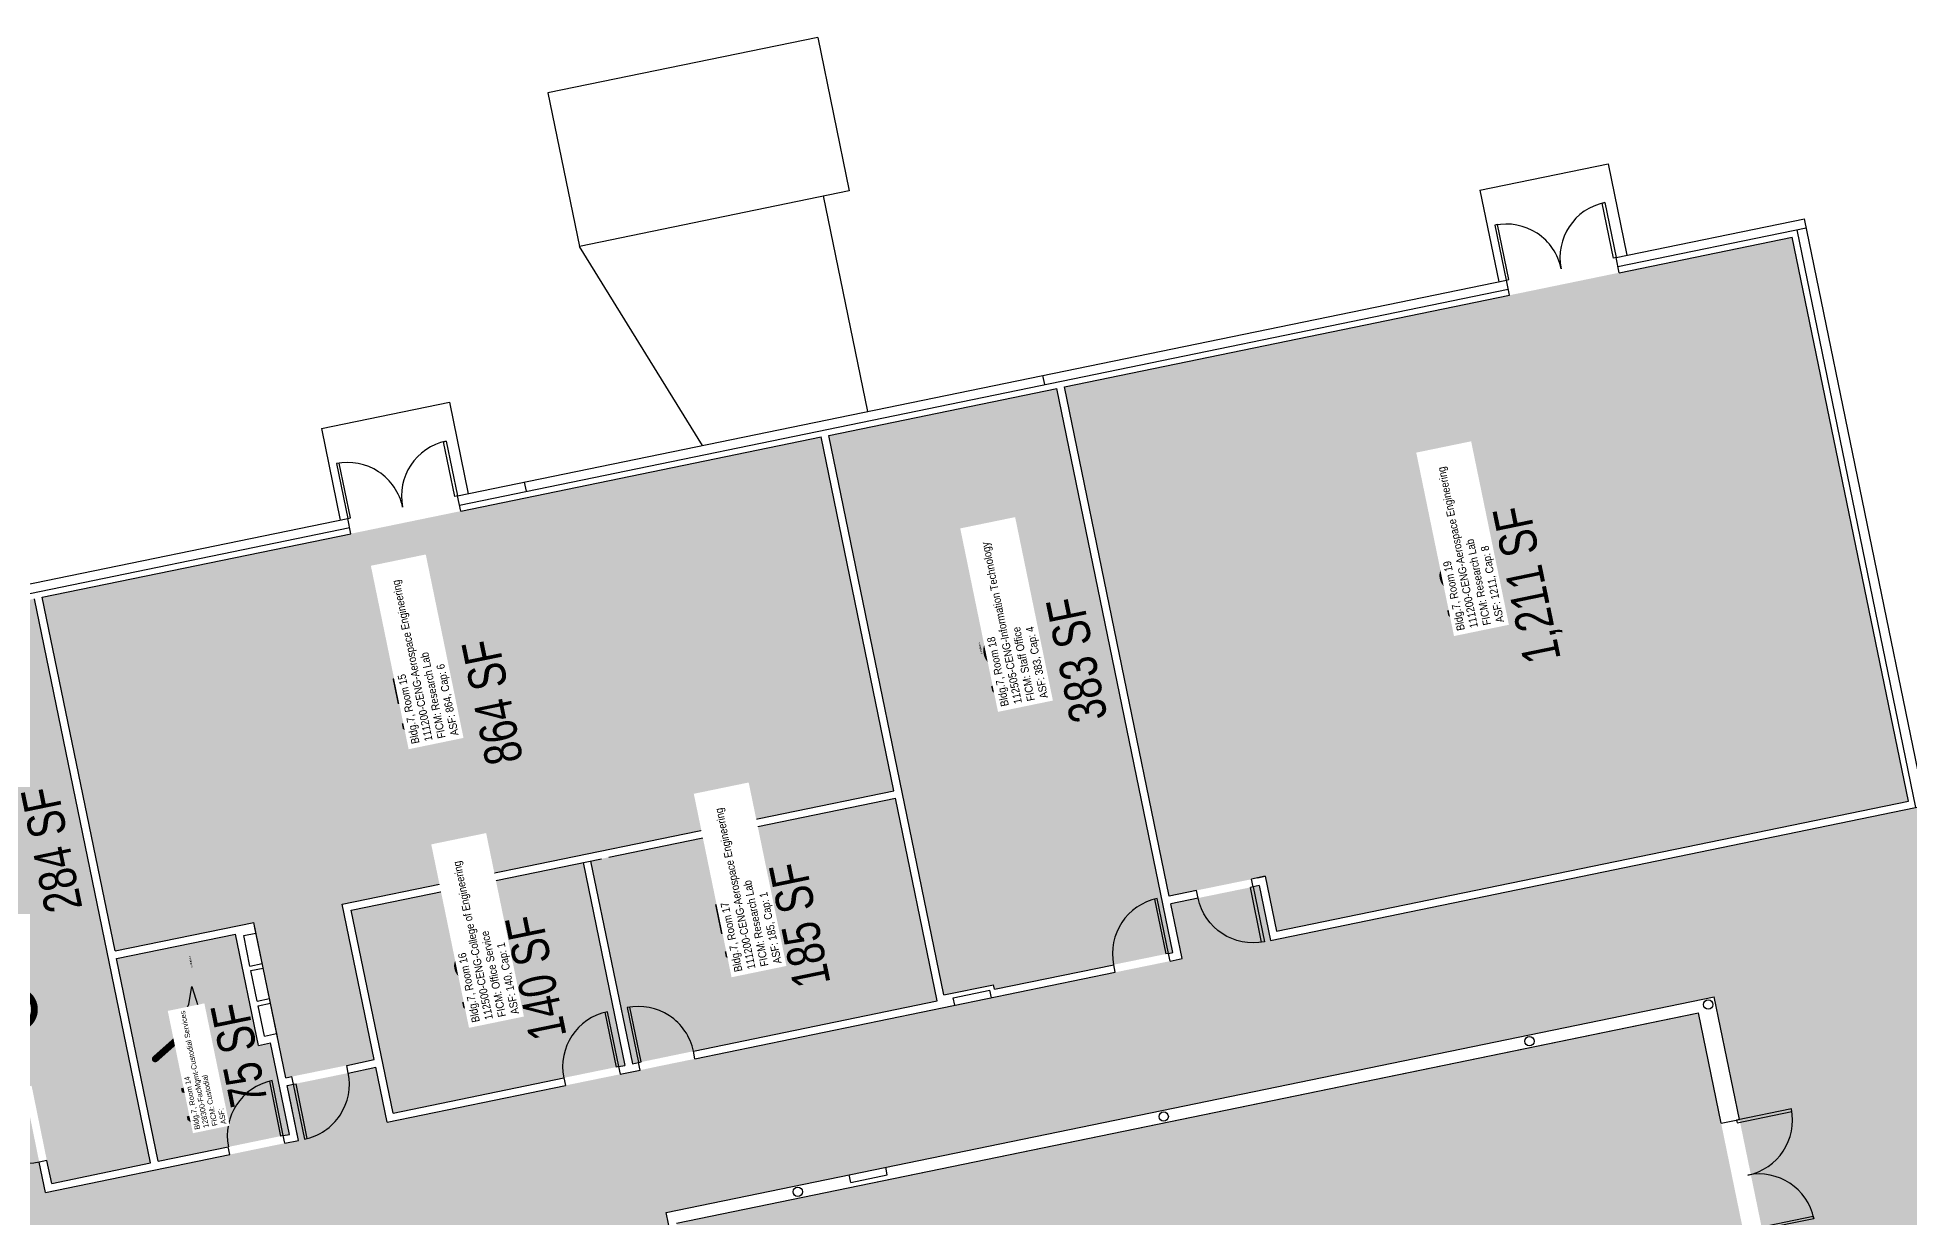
# Model space of a CAD drawing. Header units: inches. Extents: x 69196038 to 69200311, y 27680659 to 27683380.
# Drawn here: x 69198263 to 69199466, y 27682141 to 27682899 of the extents above; entities that cross this region are included whole.
import ezdxf
from ezdxf.enums import TextEntityAlignment as Align

# ---------------------------------------------------------------- set-up
doc = ezdxf.new("R2010")
doc.units = ezdxf.units.IN
doc.header["$MEASUREMENT"] = 0
doc.layers.get('0').update_dxf_attribs({"linetype": 'CONTINUOUS'})
for name, color, linetype in [('A-COLS', 5, 'CONTINUOUS'), ('A-DOOR', 2, 'CONTINUOUS'), ('A-FLOR', 3, 'CONTINUOUS'), ('A-IDEN-ICON', 4, 'CONTINUOUS'), ('A-IDEN-RNUM', 7, 'CONTINUOUS'), ('A-IDEN-SNUM', 4, 'CONTINUOUS'), ('A-IDEN-VNUM', 4, 'CONTINUOUS'), ('A-SITE', 3, 'CONTINUOUS'), ('A-WALL', 5, 'CONTINUOUS'), ('AREA-TEXT', 3, 'CONTINUOUS'), ('Rooms-Category-Color', 7, 'CONTINUOUS'), ('Rooms-College-Color', 7, 'CONTINUOUS'), ('Rooms-Department-Color', 7, 'CONTINUOUS'), ('Rooms-Division-Color', 7, 'CONTINUOUS'), ('Rooms-Information', 7, 'CONTINUOUS')]:
    doc.layers.add(name, color=color, linetype=linetype)
doc.styles.add('Annotative', font='arial.ttf')
doc.styles.add('CP_AREA', font='arial.ttf', dxfattribs={"height": 15})
doc.styles.add('CP_ROOMSNUMBER', font='arial.ttf', dxfattribs={"height": 1})
doc.styles.add('CP_ROOMVNUMBER', font='arial.ttf', dxfattribs={"width": 0.85, "height": 0.075})

# ---------------------------------------------------------------- blocks, each defined once
blk = doc.blocks.new('ADO002')
for p, q in [((-0.5, 1), (-0.5, 0)), ((-0.451, 1), (-0.5, 1)), ((-0.451, 0), (-0.451, 1)), ((-0.5, 0), (-0.451, 0))]:
    blk.add_line(p, q)
blk.add_arc((-0.5, 0), 1, 0, 90)
at = {"style": 'Annotative', "flags": 1}
blk.add_attdef('SILLHT', text='', height=0.1, dxfattribs=at).set_placement((0, 0), align=Align.MIDDLE)
blk = doc.blocks.new('ADO102')
for p, q in [((0.451, 0.999), (0.451, 0)), ((0.5, 0), (0.5, 1)), ((0.5, 0), (0.451, 0))]:
    blk.add_line(p, q)
blk.add_arc((0.5, 0), 1, 90, 180)
at = {"style": 'Annotative', "flags": 1}
blk.add_attdef('SILLHT', text='', height=0.1, dxfattribs=at).set_placement((0, 0), align=Align.MIDDLE)
blk = doc.blocks.new('ADO402')
for p, q in [((-0.476, 0.5), (-0.5, 0.5)), ((-0.5, 0.5), (-0.5, 0)), ((-0.476, 0), (-0.476, 0.5)), ((0.476, 0.499), (0.5, 0.5)), ((0.476, 0), (0.476, 0.499)), ((0.5, 0.5), (0.5, 0)), ((-0.5, 0), (-0.476, 0)), ((0.5, 0), (0.476, 0))]:
    blk.add_line(p, q)
for centre, start, end in [((-0.5, 0), 0, 90), ((0.5, 0), 90, 180)]:
    blk.add_arc(centre, 0.5, start, end)
at = {"style": 'Annotative', "flags": 1}
blk.add_attdef('SILLHT', text='', height=0.1, dxfattribs=at).set_placement((0, 0), align=Align.MIDDLE)
blk = doc.blocks.new('Cpmen')
at = {"color": 0, "linetype": 'ByBlock', "const_width": 0.015}
for points in [[(0.055, 0.01), (0.055, 0.05), (0.015, 0.05)], [(0.0151, 0.0101), (0.055, 0.05)]]:
    blk.add_lwpolyline(points, dxfattribs=at)
blk.add_lwpolyline([(-0.0575, -0.02, 1), (0.0275, -0.02, 1)], format="xyb", close=True, dxfattribs=at)
blk = doc.blocks.new('Cpcust')
at = {"color": 0, "linetype": 'ByBlock'}
for p, q in [((0.0262, -0.0408), (0.0446, -0.0406)), ((0.0297, -0.0341), (0.0376, -0.0302)), ((0.0376, -0.0302), (0.0533, -0.0324)), ((0.0446, -0.0406), (0.0543, -0.0505)), ((0.0533, -0.0324), (0.0745, -0.0479)), ((0.0171, -0.0639), (0.02, -0.0466)), ((0.0358, -0.0705), (0.0171, -0.0639)), ((0.1117, -0.0625), (0.0358, -0.0705)), ((0.0745, -0.0479), (0.1117, -0.0625))]:
    blk.add_line(p, q, dxfattribs=at)
at = {"color": 0, "linetype": 'ByBlock', "const_width": 0.0075}
blk.add_lwpolyline([(-0.0332, 0.0481, 1), (-0.0268, 0.0519, 1)], format="xyb", close=True, dxfattribs=at)
at = {"color": 0, "linetype": 'ByBlock', "const_width": 0.015}
blk.add_lwpolyline([(-0.03, 0.05), (0.01, -0.0193)], dxfattribs=at)
at = {"color": 0, "linetype": 'ByBlock'}
blk.add_circle((0.0158, -0.0313), 0.0141, dxfattribs=at)

msp = doc.modelspace()

# ---------------------------------------------------------------- hatches: boundary and pattern name
at = {"layer": 'Rooms-Category-Color', "linetype": 'Continuous', "true_color": 0xe3f498}
for points in [[(69199390.4, 27682770.5), (69199279.2, 27682747.7), (69199208.7, 27682733.2), (69198922.7, 27682674.3), (69198990, 27682347.2), (69199007.6, 27682350.8), (69199042.9, 27682358), (69199051.7, 27682359.9), (69199059, 27682324.6), (69199465, 27682408.1)], [(69198766.5, 27682642.2), (69198534.8, 27682594.5), (69198464.3, 27682580), (69198265.9, 27682539.2), (69198312.7, 27682311.9), (69198401.8, 27682330.3), (69198422.4, 27682230.4), (69198426.3, 27682231.2), (69198461.6, 27682238.4), (69198479.2, 27682242.1), (69198458.6, 27682342), (69198813.2, 27682414.9)], [(69198814.2, 27682410), (69198618.3, 27682369.7), (69198645.1, 27682239.4), (69198649.1, 27682240.2), (69198684.3, 27682247.5), (69198841, 27682279.8)], [(69199359.2, 27682130.6), (69199344.7, 27682201.2), (69199330.1, 27682272.2), (69198673.4, 27682137), (69198680.6, 27682101.8), (69198671.8, 27682100), (69198601.3, 27682085.4), (69198597.4, 27682084.6), (69198670.2, 27681730.6), (69198677.5, 27681695.4), (69198688.5, 27681641.9), (69199428.5, 27681794.2)]]:
    msp.add_hatch(color=61, dxfattribs=at).paths.add_polyline_path(points)
at = {"layer": 'Rooms-Category-Color', "linetype": 'Continuous', "true_color": 0xfa9ba3}
for points in [[(69198917.8, 27682673.3), (69198771.4, 27682643.2), (69198845.3, 27682283.7), (69198877.2, 27682290.2), (69198877.8, 27682287.3), (69198954.4, 27682303.1), (69198989.7, 27682310.3), (69198992.4, 27682310.9)], [(69198613.4, 27682368.7), (69198464.5, 27682338.1), (69198491.4, 27682207.8), (69198601.1, 27682230.4), (69198636.3, 27682237.6), (69198640.2, 27682238.4)]]:
    msp.add_hatch(color=241, dxfattribs=at).paths.add_polyline_path(points)
at = {"layer": 'Rooms-Category-Color', "linetype": 'Continuous', "true_color": 0xadadad}
for points in [[(69198261, 27682538.2), (69198143.5, 27682514), (69198205.2, 27682214.3), (69198259.1, 27682225.3), (69198261.7, 27682212.6), (69198268.9, 27682177.3), (69198272, 27682162.6), (69198335.6, 27682175.8)], [(69199614, 27682423), (69199613.6, 27682425.2), (69199612.2, 27682431.7), (69199610.3, 27682433), (69199478.5, 27682405.8), (69199476.2, 27682405.4), (69199055.1, 27682318.7), (69199047.8, 27682354), (69199043.9, 27682353.1), (69199008.6, 27682345.9), (69198991, 27682342.3), (69198998.3, 27682307), (69198990.7, 27682305.4), (69198955.4, 27682298.2), (69198693.6, 27682244.3), (69198661.8, 27682237.8), (69198649.1, 27682235.1), (69198613.8, 27682227.9), (69198487.5, 27682201.9), (69198480.2, 27682237.2), (69198462.6, 27682233.5), (69198427.3, 27682226.3), (69198423.4, 27682225.5), (69198430.7, 27682190.2), (69198421.8, 27682188.4), (69198386.5, 27682181.1), (69198268.1, 27682156.7), (69198264, 27682176.3), (69198256.8, 27682211.6), (69198256, 27682215.5), (69198138.4, 27682191.3), (69198139.2, 27682187.4), (69198146.5, 27682152.1), (69198150.5, 27682132.6), (69197950.8, 27682091.5), (69197915.5, 27682084.2), (69197623.8, 27682024.2), (69197588.5, 27682016.9), (69197364.5, 27681970.8), (69197365.4, 27681966.4), (69197382.3, 27681884.1), (69197383.2, 27681879.7), (69197579.1, 27681920), (69197586.4, 27681884.8), (69197590.3, 27681885.6), (69197591.3, 27681880.7), (69197626.6, 27681887.9), (69197625.6, 27681892.8), (69197643.2, 27681896.5), (69197635.9, 27681931.7), (69197815.2, 27681968.6), (69197822.4, 27681933.3), (69197826.4, 27681934.1), (69197861.6, 27681941.4), (69197906.2, 27681950.6), (69197941.5, 27681957.8), (69197959.1, 27681961.5), (69197951.8, 27681996.7), (69198209.9, 27682049.8), (69198217.2, 27682014.6), (69198221.1, 27682015.4), (69198279.9, 27682027.5), (69198283.8, 27682028.3), (69198276.5, 27682063.5), (69198328.9, 27682074.3), (69198336.2, 27682039.1), (69198340.1, 27682039.9), (69198375.3, 27682047.1), (69198393, 27682050.7), (69198385.7, 27682086), (69198390.6, 27682087), (69198395.4, 27682063.5), (69198515.7, 27682088.3), (69198510.9, 27682111.8), (69198520.2, 27682113.7), (69198525, 27682090.2), (69198572, 27682099.8), (69198567.2, 27682123.3), (69198588.5, 27682127.7), (69198596.3, 27682089.5), (69198600.3, 27682090.3), (69198670.8, 27682104.8), (69198674.7, 27682105.7), (69198666.8, 27682143.9), (69199340.2, 27682282.4), (69199356.5, 27682203.6), (69199371, 27682133.1), (69199414.4, 27681922), (69199522.9, 27681944.3), (69199525.1, 27681944.8), (69199595.6, 27681959.3), (69199597.8, 27681959.7), (69199703.3, 27681981.4), (69199704.5, 27681983.3), (69199694.3, 27682032.9), (69199693.8, 27682035.1), (69199672.5, 27682138.7), (69199672.1, 27682140.9), (69199650.8, 27682244.5), (69199650.3, 27682246.7), (69199629, 27682350.3), (69199628.5, 27682352.5)], [(69198412.7, 27682252.9), (69198404.8, 27682251.2), (69198390.1, 27682322.7), (69198313.7, 27682307), (69198340.5, 27682176.8), (69198385.5, 27682186), (69198420.8, 27682193.3), (69198424.8, 27682194.1)]]:
    msp.add_hatch(color=253, dxfattribs=at).paths.add_polyline_path(points)
at = {"layer": 'Rooms-College-Color', "linetype": 'Continuous', "true_color": 0x99d7b2}
for points in [[(69199390.4, 27682770.5), (69199279.2, 27682747.7), (69199208.7, 27682733.2), (69198922.7, 27682674.3), (69198990, 27682347.2), (69199007.6, 27682350.8), (69199042.9, 27682358), (69199051.7, 27682359.9), (69199059, 27682324.6), (69199465, 27682408.1)], [(69198917.8, 27682673.3), (69198771.4, 27682643.2), (69198845.3, 27682283.7), (69198877.2, 27682290.2), (69198877.8, 27682287.3), (69198954.4, 27682303.1), (69198989.7, 27682310.3), (69198992.4, 27682310.9)], [(69198766.5, 27682642.2), (69198534.8, 27682594.5), (69198464.3, 27682580), (69198265.9, 27682539.2), (69198312.7, 27682311.9), (69198401.8, 27682330.3), (69198422.4, 27682230.4), (69198426.3, 27682231.2), (69198461.6, 27682238.4), (69198479.2, 27682242.1), (69198458.6, 27682342), (69198813.2, 27682414.9)], [(69198814.2, 27682410), (69198618.3, 27682369.7), (69198645.1, 27682239.4), (69198649.1, 27682240.2), (69198684.3, 27682247.5), (69198841, 27682279.8)], [(69198613.4, 27682368.7), (69198464.5, 27682338.1), (69198491.4, 27682207.8), (69198601.1, 27682230.4), (69198636.3, 27682237.6), (69198640.2, 27682238.4)], [(69199359.2, 27682130.6), (69199344.7, 27682201.2), (69199330.1, 27682272.2), (69198673.4, 27682137), (69198680.6, 27682101.8), (69198671.8, 27682100), (69198601.3, 27682085.4), (69198597.4, 27682084.6), (69198670.2, 27681730.6), (69198677.5, 27681695.4), (69198688.5, 27681641.9), (69199428.5, 27681794.2)]]:
    msp.add_hatch(color=253, dxfattribs=at).paths.add_polyline_path(points)
at = {"layer": 'Rooms-College-Color', "linetype": 'Continuous', "true_color": 0xadadad}
for points in [[(69198261, 27682538.2), (69198143.5, 27682514), (69198205.2, 27682214.3), (69198259.1, 27682225.3), (69198261.7, 27682212.6), (69198268.9, 27682177.3), (69198272, 27682162.6), (69198335.6, 27682175.8)], [(69199614, 27682423), (69199613.6, 27682425.2), (69199612.2, 27682431.7), (69199610.3, 27682433), (69199478.5, 27682405.8), (69199476.2, 27682405.4), (69199055.1, 27682318.7), (69199047.8, 27682354), (69199043.9, 27682353.1), (69199008.6, 27682345.9), (69198991, 27682342.3), (69198998.3, 27682307), (69198990.7, 27682305.4), (69198955.4, 27682298.2), (69198693.6, 27682244.3), (69198661.8, 27682237.8), (69198649.1, 27682235.1), (69198613.8, 27682227.9), (69198487.5, 27682201.9), (69198480.2, 27682237.2), (69198462.6, 27682233.5), (69198427.3, 27682226.3), (69198423.4, 27682225.5), (69198430.7, 27682190.2), (69198421.8, 27682188.4), (69198386.5, 27682181.1), (69198268.1, 27682156.7), (69198264, 27682176.3), (69198256.8, 27682211.6), (69198256, 27682215.5), (69198138.4, 27682191.3), (69198139.2, 27682187.4), (69198146.5, 27682152.1), (69198150.5, 27682132.6), (69197950.8, 27682091.5), (69197915.5, 27682084.2), (69197623.8, 27682024.2), (69197588.5, 27682016.9), (69197364.5, 27681970.8), (69197365.4, 27681966.4), (69197382.3, 27681884.1), (69197383.2, 27681879.7), (69197579.1, 27681920), (69197586.4, 27681884.8), (69197590.3, 27681885.6), (69197591.3, 27681880.7), (69197626.6, 27681887.9), (69197625.6, 27681892.8), (69197643.2, 27681896.5), (69197635.9, 27681931.7), (69197815.2, 27681968.6), (69197822.4, 27681933.3), (69197826.4, 27681934.1), (69197861.6, 27681941.4), (69197906.2, 27681950.6), (69197941.5, 27681957.8), (69197959.1, 27681961.5), (69197951.8, 27681996.7), (69198209.9, 27682049.8), (69198217.2, 27682014.6), (69198221.1, 27682015.4), (69198279.9, 27682027.5), (69198283.8, 27682028.3), (69198276.5, 27682063.5), (69198328.9, 27682074.3), (69198336.2, 27682039.1), (69198340.1, 27682039.9), (69198375.3, 27682047.1), (69198393, 27682050.7), (69198385.7, 27682086), (69198390.6, 27682087), (69198395.4, 27682063.5), (69198515.7, 27682088.3), (69198510.9, 27682111.8), (69198520.2, 27682113.7), (69198525, 27682090.2), (69198572, 27682099.8), (69198567.2, 27682123.3), (69198588.5, 27682127.7), (69198596.3, 27682089.5), (69198600.3, 27682090.3), (69198670.8, 27682104.8), (69198674.7, 27682105.7), (69198666.8, 27682143.9), (69199340.2, 27682282.4), (69199356.5, 27682203.6), (69199371, 27682133.1), (69199414.4, 27681922), (69199522.9, 27681944.3), (69199525.1, 27681944.8), (69199595.6, 27681959.3), (69199597.8, 27681959.7), (69199703.3, 27681981.4), (69199704.5, 27681983.3), (69199694.3, 27682032.9), (69199693.8, 27682035.1), (69199672.5, 27682138.7), (69199672.1, 27682140.9), (69199650.8, 27682244.5), (69199650.3, 27682246.7), (69199629, 27682350.3), (69199628.5, 27682352.5)], [(69198412.7, 27682252.9), (69198404.8, 27682251.2), (69198390.1, 27682322.7), (69198313.7, 27682307), (69198340.5, 27682176.8), (69198385.5, 27682186), (69198420.8, 27682193.3), (69198424.8, 27682194.1)]]:
    msp.add_hatch(color=253, dxfattribs=at).paths.add_polyline_path(points)
at = {"layer": 'Rooms-Department-Color', "linetype": 'Continuous', "true_color": 0x99d7b2}
for points in [[(69199390.4, 27682770.5), (69199279.2, 27682747.7), (69199208.7, 27682733.2), (69198922.7, 27682674.3), (69198990, 27682347.2), (69199007.6, 27682350.8), (69199042.9, 27682358), (69199051.7, 27682359.9), (69199059, 27682324.6), (69199465, 27682408.1)], [(69198917.8, 27682673.3), (69198771.4, 27682643.2), (69198845.3, 27682283.7), (69198877.2, 27682290.2), (69198877.8, 27682287.3), (69198954.4, 27682303.1), (69198989.7, 27682310.3), (69198992.4, 27682310.9)], [(69198766.5, 27682642.2), (69198534.8, 27682594.5), (69198464.3, 27682580), (69198265.9, 27682539.2), (69198312.7, 27682311.9), (69198401.8, 27682330.3), (69198422.4, 27682230.4), (69198426.3, 27682231.2), (69198461.6, 27682238.4), (69198479.2, 27682242.1), (69198458.6, 27682342), (69198813.2, 27682414.9)], [(69198814.2, 27682410), (69198618.3, 27682369.7), (69198645.1, 27682239.4), (69198649.1, 27682240.2), (69198684.3, 27682247.5), (69198841, 27682279.8)], [(69198613.4, 27682368.7), (69198464.5, 27682338.1), (69198491.4, 27682207.8), (69198601.1, 27682230.4), (69198636.3, 27682237.6), (69198640.2, 27682238.4)], [(69199359.2, 27682130.6), (69199344.7, 27682201.2), (69199330.1, 27682272.2), (69198673.4, 27682137), (69198680.6, 27682101.8), (69198671.8, 27682100), (69198601.3, 27682085.4), (69198597.4, 27682084.6), (69198670.2, 27681730.6), (69198677.5, 27681695.4), (69198688.5, 27681641.9), (69199428.5, 27681794.2)]]:
    msp.add_hatch(color=253, dxfattribs=at).paths.add_polyline_path(points)
at = {"layer": 'Rooms-Department-Color', "linetype": 'Continuous', "true_color": 0xacacac}
for points in [[(69198261, 27682538.2), (69198143.5, 27682514), (69198205.2, 27682214.3), (69198259.1, 27682225.3), (69198261.7, 27682212.6), (69198268.9, 27682177.3), (69198272, 27682162.6), (69198335.6, 27682175.8)], [(69199614, 27682423), (69199613.6, 27682425.2), (69199612.2, 27682431.7), (69199610.3, 27682433), (69199478.5, 27682405.8), (69199476.2, 27682405.4), (69199055.1, 27682318.7), (69199047.8, 27682354), (69199043.9, 27682353.1), (69199008.6, 27682345.9), (69198991, 27682342.3), (69198998.3, 27682307), (69198990.7, 27682305.4), (69198955.4, 27682298.2), (69198693.6, 27682244.3), (69198661.8, 27682237.8), (69198649.1, 27682235.1), (69198613.8, 27682227.9), (69198487.5, 27682201.9), (69198480.2, 27682237.2), (69198462.6, 27682233.5), (69198427.3, 27682226.3), (69198423.4, 27682225.5), (69198430.7, 27682190.2), (69198421.8, 27682188.4), (69198386.5, 27682181.1), (69198268.1, 27682156.7), (69198264, 27682176.3), (69198256.8, 27682211.6), (69198256, 27682215.5), (69198138.4, 27682191.3), (69198139.2, 27682187.4), (69198146.5, 27682152.1), (69198150.5, 27682132.6), (69197950.8, 27682091.5), (69197915.5, 27682084.2), (69197623.8, 27682024.2), (69197588.5, 27682016.9), (69197364.5, 27681970.8), (69197365.4, 27681966.4), (69197382.3, 27681884.1), (69197383.2, 27681879.7), (69197579.1, 27681920), (69197586.4, 27681884.8), (69197590.3, 27681885.6), (69197591.3, 27681880.7), (69197626.6, 27681887.9), (69197625.6, 27681892.8), (69197643.2, 27681896.5), (69197635.9, 27681931.7), (69197815.2, 27681968.6), (69197822.4, 27681933.3), (69197826.4, 27681934.1), (69197861.6, 27681941.4), (69197906.2, 27681950.6), (69197941.5, 27681957.8), (69197959.1, 27681961.5), (69197951.8, 27681996.7), (69198209.9, 27682049.8), (69198217.2, 27682014.6), (69198221.1, 27682015.4), (69198279.9, 27682027.5), (69198283.8, 27682028.3), (69198276.5, 27682063.5), (69198328.9, 27682074.3), (69198336.2, 27682039.1), (69198340.1, 27682039.9), (69198375.3, 27682047.1), (69198393, 27682050.7), (69198385.7, 27682086), (69198390.6, 27682087), (69198395.4, 27682063.5), (69198515.7, 27682088.3), (69198510.9, 27682111.8), (69198520.2, 27682113.7), (69198525, 27682090.2), (69198572, 27682099.8), (69198567.2, 27682123.3), (69198588.5, 27682127.7), (69198596.3, 27682089.5), (69198600.3, 27682090.3), (69198670.8, 27682104.8), (69198674.7, 27682105.7), (69198666.8, 27682143.9), (69199340.2, 27682282.4), (69199356.5, 27682203.6), (69199371, 27682133.1), (69199414.4, 27681922), (69199522.9, 27681944.3), (69199525.1, 27681944.8), (69199595.6, 27681959.3), (69199597.8, 27681959.7), (69199703.3, 27681981.4), (69199704.5, 27681983.3), (69199694.3, 27682032.9), (69199693.8, 27682035.1), (69199672.5, 27682138.7), (69199672.1, 27682140.9), (69199650.8, 27682244.5), (69199650.3, 27682246.7), (69199629, 27682350.3), (69199628.5, 27682352.5)], [(69198412.7, 27682252.9), (69198404.8, 27682251.2), (69198390.1, 27682322.7), (69198313.7, 27682307), (69198340.5, 27682176.8), (69198385.5, 27682186), (69198420.8, 27682193.3), (69198424.8, 27682194.1)]]:
    msp.add_hatch(color=253, dxfattribs=at).paths.add_polyline_path(points)
at = {"layer": 'Rooms-Division-Color', "linetype": 'Continuous', "true_color": 0x99d7b2}
for points in [[(69199390.4, 27682770.5), (69199279.2, 27682747.7), (69199208.7, 27682733.2), (69198922.7, 27682674.3), (69198990, 27682347.2), (69199007.6, 27682350.8), (69199042.9, 27682358), (69199051.7, 27682359.9), (69199059, 27682324.6), (69199465, 27682408.1)], [(69198917.8, 27682673.3), (69198771.4, 27682643.2), (69198845.3, 27682283.7), (69198877.2, 27682290.2), (69198877.8, 27682287.3), (69198954.4, 27682303.1), (69198989.7, 27682310.3), (69198992.4, 27682310.9)], [(69198766.5, 27682642.2), (69198534.8, 27682594.5), (69198464.3, 27682580), (69198265.9, 27682539.2), (69198312.7, 27682311.9), (69198401.8, 27682330.3), (69198422.4, 27682230.4), (69198426.3, 27682231.2), (69198461.6, 27682238.4), (69198479.2, 27682242.1), (69198458.6, 27682342), (69198813.2, 27682414.9)], [(69198814.2, 27682410), (69198618.3, 27682369.7), (69198645.1, 27682239.4), (69198649.1, 27682240.2), (69198684.3, 27682247.5), (69198841, 27682279.8)], [(69198613.4, 27682368.7), (69198464.5, 27682338.1), (69198491.4, 27682207.8), (69198601.1, 27682230.4), (69198636.3, 27682237.6), (69198640.2, 27682238.4)], [(69199359.2, 27682130.6), (69199344.7, 27682201.2), (69199330.1, 27682272.2), (69198673.4, 27682137), (69198680.6, 27682101.8), (69198671.8, 27682100), (69198601.3, 27682085.4), (69198597.4, 27682084.6), (69198670.2, 27681730.6), (69198677.5, 27681695.4), (69198688.5, 27681641.9), (69199428.5, 27681794.2)]]:
    msp.add_hatch(color=253, dxfattribs=at).paths.add_polyline_path(points)
at = {"layer": 'Rooms-Division-Color', "linetype": 'Continuous', "true_color": 0xadadad}
for points in [[(69198261, 27682538.2), (69198143.5, 27682514), (69198205.2, 27682214.3), (69198259.1, 27682225.3), (69198261.7, 27682212.6), (69198268.9, 27682177.3), (69198272, 27682162.6), (69198335.6, 27682175.8)], [(69199614, 27682423), (69199613.6, 27682425.2), (69199612.2, 27682431.7), (69199610.3, 27682433), (69199478.5, 27682405.8), (69199476.2, 27682405.4), (69199055.1, 27682318.7), (69199047.8, 27682354), (69199043.9, 27682353.1), (69199008.6, 27682345.9), (69198991, 27682342.3), (69198998.3, 27682307), (69198990.7, 27682305.4), (69198955.4, 27682298.2), (69198693.6, 27682244.3), (69198661.8, 27682237.8), (69198649.1, 27682235.1), (69198613.8, 27682227.9), (69198487.5, 27682201.9), (69198480.2, 27682237.2), (69198462.6, 27682233.5), (69198427.3, 27682226.3), (69198423.4, 27682225.5), (69198430.7, 27682190.2), (69198421.8, 27682188.4), (69198386.5, 27682181.1), (69198268.1, 27682156.7), (69198264, 27682176.3), (69198256.8, 27682211.6), (69198256, 27682215.5), (69198138.4, 27682191.3), (69198139.2, 27682187.4), (69198146.5, 27682152.1), (69198150.5, 27682132.6), (69197950.8, 27682091.5), (69197915.5, 27682084.2), (69197623.8, 27682024.2), (69197588.5, 27682016.9), (69197364.5, 27681970.8), (69197365.4, 27681966.4), (69197382.3, 27681884.1), (69197383.2, 27681879.7), (69197579.1, 27681920), (69197586.4, 27681884.8), (69197590.3, 27681885.6), (69197591.3, 27681880.7), (69197626.6, 27681887.9), (69197625.6, 27681892.8), (69197643.2, 27681896.5), (69197635.9, 27681931.7), (69197815.2, 27681968.6), (69197822.4, 27681933.3), (69197826.4, 27681934.1), (69197861.6, 27681941.4), (69197906.2, 27681950.6), (69197941.5, 27681957.8), (69197959.1, 27681961.5), (69197951.8, 27681996.7), (69198209.9, 27682049.8), (69198217.2, 27682014.6), (69198221.1, 27682015.4), (69198279.9, 27682027.5), (69198283.8, 27682028.3), (69198276.5, 27682063.5), (69198328.9, 27682074.3), (69198336.2, 27682039.1), (69198340.1, 27682039.9), (69198375.3, 27682047.1), (69198393, 27682050.7), (69198385.7, 27682086), (69198390.6, 27682087), (69198395.4, 27682063.5), (69198515.7, 27682088.3), (69198510.9, 27682111.8), (69198520.2, 27682113.7), (69198525, 27682090.2), (69198572, 27682099.8), (69198567.2, 27682123.3), (69198588.5, 27682127.7), (69198596.3, 27682089.5), (69198600.3, 27682090.3), (69198670.8, 27682104.8), (69198674.7, 27682105.7), (69198666.8, 27682143.9), (69199340.2, 27682282.4), (69199356.5, 27682203.6), (69199371, 27682133.1), (69199414.4, 27681922), (69199522.9, 27681944.3), (69199525.1, 27681944.8), (69199595.6, 27681959.3), (69199597.8, 27681959.7), (69199703.3, 27681981.4), (69199704.5, 27681983.3), (69199694.3, 27682032.9), (69199693.8, 27682035.1), (69199672.5, 27682138.7), (69199672.1, 27682140.9), (69199650.8, 27682244.5), (69199650.3, 27682246.7), (69199629, 27682350.3), (69199628.5, 27682352.5)], [(69198412.7, 27682252.9), (69198404.8, 27682251.2), (69198390.1, 27682322.7), (69198313.7, 27682307), (69198340.5, 27682176.8), (69198385.5, 27682186), (69198420.8, 27682193.3), (69198424.8, 27682194.1)]]:
    msp.add_hatch(color=253, dxfattribs=at).paths.add_polyline_path(points)

# ---------------------------------------------------------------- linework, layer by layer
at = {"layer": 'A-COLS'}
for centre in [(69199336.4, 27682277.5), (69199221.5, 27682253.9), (69198986.5, 27682205.5), (69198751.4, 27682157.2)]:
    msp.add_circle(centre, 3, dxfattribs=at)
at = {"layer": 'A-FLOR'}
for p, q in [((69198764.2, 27682898.8), (69198590.8, 27682863.2)), ((69198764.2, 27682898.8), (69198784.4, 27682800.3)), ((69198590.8, 27682863.2), (69198611.1, 27682764.6)), ((69198784.4, 27682800.3), (69198611.1, 27682764.6)), ((69198767.8, 27682797), (69198796.3, 27682658.5)), ((69198690.2, 27682636.7), (69198611.1, 27682764.5))]:
    msp.add_line(p, q, dxfattribs=at)
at = {"layer": 'A-SITE', "linetype": 'Continuous'}
for p, q in [((69199189.7, 27682800.7), (69199272, 27682817.6)), ((69199272, 27682817.6), (69199284.1, 27682758.9)), ((69199189.7, 27682800.7), (69199201.8, 27682741.9)), ((69198445.3, 27682647.5), (69198527.6, 27682664.5)), ((69198527.6, 27682664.5), (69198539.6, 27682605.7)), ((69198445.3, 27682647.5), (69198457.4, 27682588.8))]:
    msp.add_line(p, q, dxfattribs=at)
at = {"layer": 'A-WALL'}
for p, q in [((69199277.2, 27682757.5), (69199398.2, 27682782.4)), ((69199475.8, 27682405.3), (69199398.2, 27682782.4)), ((69199278.4, 27682751.6), (69199399.4, 27682776.5)), ((69199279.2, 27682747.7), (69199390.4, 27682770.5)), ((69199465, 27682408.1), (69199390.4, 27682770.5)), ((69199469.9, 27682404.1), (69199393.5, 27682775.3)), ((69199279.2, 27682747.7), (69199277.2, 27682757.5)), ((69198532.8, 27682604.3), (69199206.7, 27682743)), ((69198534, 27682598.4), (69199207.9, 27682737.1)), ((69199208.7, 27682733.2), (69199206.7, 27682743)), ((69198922.7, 27682674.3), (69199208.7, 27682733.2)), ((69198910.1, 27682675.8), (69198908.9, 27682681.7)), ((69198910.1, 27682675.8), (69198908.9, 27682681.7)), ((69198910.1, 27682675.8), (69198908.9, 27682681.7)), ((69198990, 27682347.2), (69198922.7, 27682674.3)), ((69198771.4, 27682643.2), (69198917.8, 27682673.3)), ((69198992.4, 27682310.9), (69198917.8, 27682673.3)), ((69198534.8, 27682594.5), (69198766.5, 27682642.2)), ((69198813.2, 27682414.9), (69198766.5, 27682642.2)), ((69198845.3, 27682283.7), (69198771.4, 27682643.2)), ((69198534.8, 27682594.5), (69198532.8, 27682604.3)), ((69198577.1, 27682607.3), (69198575.9, 27682613.2)), ((69198577.1, 27682607.3), (69198575.9, 27682613.2)), ((69197349.6, 27682360.8), (69198462.3, 27682589.8)), ((69198464.3, 27682580), (69198462.3, 27682589.8)), ((69197350.8, 27682354.9), (69198463.5, 27682583.9)), ((69198265.9, 27682539.2), (69198464.3, 27682580)), ((69198335.6, 27682175.8), (69198261, 27682538.2)), ((69198312.7, 27682311.9), (69198265.9, 27682539.2)), ((69198458.6, 27682342), (69198813.2, 27682414.9)), ((69198630.1, 27682372.1), (69198814.2, 27682410)), ((69198841, 27682279.8), (69198814.2, 27682410)), ((69199055.1, 27682318.7), (69199475.8, 27682405.3)), ((69199059, 27682324.6), (69199465, 27682408.1)), ((69198464.5, 27682338.1), (69198625.2, 27682371.1)), ((69198613.4, 27682368.7), (69198640.2, 27682238.4)), ((69198618.3, 27682369.7), (69198645.1, 27682239.4)), ((69199007.6, 27682350.8), (69198990, 27682347.2)), ((69199008.6, 27682345.9), (69199007.6, 27682350.8)), ((69199051.7, 27682359.9), (69199042.9, 27682358)), ((69199043.9, 27682353.1), (69199042.9, 27682358)), ((69199047.8, 27682354), (69199043.9, 27682353.1)), ((69199046.8, 27682358.9), (69199051.7, 27682359.9)), ((69199047.8, 27682354), (69199055.1, 27682318.7)), ((69199051.7, 27682359.9), (69199059, 27682324.6)), ((69198479.2, 27682242.1), (69198458.6, 27682342)), ((69198491.4, 27682207.8), (69198464.5, 27682338.1)), ((69199008.6, 27682345.9), (69198991, 27682342.3)), ((69198998.3, 27682307), (69198991, 27682342.3)), ((69198312.7, 27682311.9), (69198401.8, 27682330.3)), ((69198422.4, 27682230.4), (69198401.8, 27682330.3)), ((69198417, 27682256.8), (69198402.3, 27682327.8)), ((69198313.7, 27682307), (69198390.1, 27682322.7)), ((69198404.8, 27682251.2), (69198390.1, 27682322.7)), ((69198395.4, 27682321.8), (69198403.2, 27682323.4)), ((69198399.4, 27682302.2), (69198395.4, 27682321.8)), ((69198340.5, 27682176.8), (69198313.7, 27682307)), ((69198877.8, 27682287.3), (69198954.4, 27682303.1)), ((69198955.4, 27682298.2), (69198954.4, 27682303.1)), ((69198989.7, 27682310.3), (69198992.4, 27682310.9)), ((69198990.7, 27682305.4), (69198989.7, 27682310.3)), ((69198990.7, 27682305.4), (69198998.3, 27682307)), ((69198404.1, 27682279.7), (69198400, 27682299.3)), ((69198685.3, 27682242.6), (69198955.4, 27682298.2)), ((69198845.3, 27682283.7), (69198877.2, 27682290.2)), ((69198877.8, 27682287.3), (69198877.2, 27682290.2)), ((69198404.1, 27682279.7), (69198411.9, 27682281.3)), ((69198666.8, 27682143.9), (69199340.2, 27682282.4)), ((69198684.3, 27682247.5), (69198841, 27682279.8)), ((69198851.3, 27682281.9), (69198874.8, 27682286.7)), ((69198852.3, 27682277), (69198851.3, 27682281.9)), ((69198875.8, 27682281.8), (69198874.8, 27682286.7)), ((69199356.5, 27682203.6), (69199340.2, 27682282.4)), ((69198408.7, 27682257.2), (69198404.7, 27682276.7)), ((69198673.4, 27682137), (69199330.1, 27682272.2)), ((69198673.4, 27682137), (69199328.1, 27682271.8)), ((69199344.7, 27682201.2), (69199330.1, 27682272.2)), ((69198404.8, 27682251.2), (69198412.7, 27682252.9)), ((69198408.7, 27682257.2), (69198416.5, 27682258.8)), ((69198424.8, 27682194.1), (69198412.7, 27682252.9)), ((69198461.6, 27682238.4), (69198479.2, 27682242.1)), ((69198685.3, 27682242.6), (69198684.3, 27682247.5)), ((69198422.4, 27682230.4), (69198426.3, 27682231.2)), ((69198462.6, 27682233.5), (69198461.6, 27682238.4)), ((69198462.6, 27682233.5), (69198480.2, 27682237.2)), ((69198487.5, 27682201.9), (69198480.2, 27682237.2)), ((69198491.4, 27682207.8), (69198601.1, 27682230.4)), ((69198601.1, 27682230.4), (69198602.1, 27682225.5)), ((69198636.3, 27682237.6), (69198640.2, 27682238.4)), ((69198636.3, 27682237.6), (69198637.3, 27682232.7)), ((69198637.3, 27682232.7), (69198650.1, 27682235.4)), ((69198645.1, 27682239.4), (69198649.1, 27682240.2)), ((69198650.1, 27682235.4), (69198649.1, 27682240.2)), ((69198423.4, 27682225.5), (69198427.3, 27682226.3)), ((69198430.7, 27682190.2), (69198423.4, 27682225.5)), ((69198430.7, 27682190.2), (69198424.4, 27682220.6)), ((69198487.5, 27682201.9), (69198602.1, 27682225.5)), ((69198420.8, 27682193.3), (69198424.8, 27682194.1)), ((69198421.8, 27682188.4), (69198420.8, 27682193.3)), ((69199344.7, 27682201.2), (69199356.5, 27682203.6)), ((69198268.1, 27682156.7), (69198386.5, 27682181.1)), ((69198340.5, 27682176.8), (69198385.5, 27682186)), ((69198386.5, 27682181.1), (69198385.5, 27682186)), ((69198421.8, 27682188.4), (69198430.7, 27682190.2)), ((69198268.9, 27682177.3), (69198264, 27682176.3)), ((69198268.1, 27682156.7), (69198264, 27682176.3)), ((69198272, 27682162.6), (69198268.9, 27682177.3)), ((69198272, 27682162.6), (69198335.6, 27682175.8)), ((69198808.9, 27682168), (69198807.9, 27682172.9)), ((69198785.4, 27682163.2), (69198784.4, 27682168)), ((69198785.4, 27682163.2), (69198808.9, 27682168)), ((69198674.7, 27682105.7), (69198666.8, 27682143.9))]:
    msp.add_line(p, q, dxfattribs=at)
for points in [[(69198399.4, 27682302.2), (69198407.3, 27682303.8)], [(69198400, 27682299.3), (69198407.9, 27682300.9)], [(69198404.7, 27682276.7), (69198412.5, 27682278.4)], [(69198427.3, 27682226.3), (69198426.3, 27682231.2)]]:
    msp.add_lwpolyline(points, dxfattribs=at)

# ---------------------------------------------------------------- block references
at = {"layer": 'A-DOOR', "zscale": 84}
for name, p, xscale, yscale, rotation in [('ADO402', (69199241.9, 27682750.2), 72.00000000000323, 72.00000000000323, 11.62781824606245), ('ADO402', (69198497.5, 27682597), 72.00000000000323, 72.00000000000323, 11.62781824606245), ('ADO102', (69199026.3, 27682349.5), -36.00000000000159, 35.99999999937227, 191.6278182482858), ('ADO102', (69198972, 27682306.7), 36.00000000000159, 36.00000000000159, 11.62781824828581), ('ADO002', (69198666.7, 27682243.9), 36.00000000000159, 36.00000000000159, 11.62781824828581), ('ADO102', (69198618.7, 27682234), 36.00000000000159, 36.00000000000159, 11.62781824828581), ('ADO102', (69198444.9, 27682229.9), 36.0000000000016, 36.0000000000016, 191.6277840528725), ('ADO102', (69198403.2, 27682189.7), 36.00000000000159, 36.00000000000159, 11.62781824828581), ('ADO102', (69198260.4, 27682194), 36.00000000000159, 36.00000000000159, 101.6278182482858), ('ADO402', (69199361.8, 27682167.9), 72.00000000000318, 72.00000000000318, 281.6278182482858)]:
    msp.add_blockref(name, p, dxfattribs=dict(at, xscale=xscale, yscale=yscale, rotation=rotation))
at = {"layer": 'A-IDEN-ICON', "xscale": 288.0000000000128, "yscale": 288.0000000000128, "zscale": 288.0000000000128, "rotation": 101.627801119452}
msp.add_blockref('Cpmen', (69198242.2, 27682277.4), dxfattribs=at)
at = {"layer": 'A-IDEN-ICON', "linetype": 'Continuous', "xscale": 288.0000000000001, "yscale": 288.0000000000001, "zscale": 288.0000000000001, "rotation": 101.627801119452}
msp.add_blockref('Cpcust', (69198350.9, 27682253.9), dxfattribs=at)

# ---------------------------------------------------------------- texts
at = {"layer": 'A-IDEN-RNUM', "style": 'CP_ROOMSNUMBER'}
for s, p in [('0019-00', (69199173.8, 27682549.5)), ('0018-00', (69198870, 27682502.8)), ('0015-00', (69198528.9, 27682484.1)), ('0017-00', (69198738.8, 27682326.3)), ('0014-00', (69198362.6, 27682301.5)), ('0016-00', (69198550.8, 27682289.4))]:
    msp.add_text(s, height=0.96, rotation=101.63, dxfattribs=at).set_placement(p)
at = {"layer": 'A-IDEN-SNUM', "style": 'CP_ROOMSNUMBER'}
for s, p in [('0070001900', (69199173.8, 27682549.5)), ('0070001800', (69198870, 27682502.8)), ('0070001500', (69198528.9, 27682484.1)), ('0070001700', (69198738.8, 27682326.3)), ('0070001400', (69198362.6, 27682301.5)), ('0070001600', (69198550.8, 27682289.4))]:
    msp.add_text(s, height=0.96, rotation=101.63, dxfattribs=at).set_placement(p)
at = {"layer": 'A-IDEN-VNUM', "style": 'CP_ROOMVNUMBER', "width": 0.85}
for s, height, p in [('19', 36, (69199184.4, 27682543.5)), ('18', 36, (69198891.4, 27682494.8)), ('15', 36, (69198512.7, 27682470.7)), ('17', 36, (69198720.2, 27682324.2)), ('16', 36, (69198551.5, 27682291.7)), ('14', 24, (69198369.3, 27682214.1))]:
    msp.add_text(s, height=height, rotation=101.63, dxfattribs=at).set_placement(p, align=Align.MIDDLE_CENTER)
at = {"layer": 'AREA-TEXT', "linetype": 'Continuous', "style": 'CP_AREA', "width": 0.75}
for s, p in [('1,211 SF', (69199219.7, 27682547.3)), ('383 SF', (69198930.6, 27682499.1)), ('864 SF', (69198555.1, 27682471.9)), ('284 SF', (69198271.9, 27682377)), ('185 SF', (69198752.6, 27682328.7)), ('140 SF', (69198583, 27682294.9)), ('75 SF', (69198392.4, 27682245.4))]:
    msp.add_text(s, height=24, rotation=101.6278, dxfattribs=at).set_placement(p, align=Align.MIDDLE_CENTER)

# ---------------------------------------------------------------- next in the draw order: texts
at = {"layer": 'Rooms-Information', "linetype": 'Continuous', "attachment_point": 7, "rotation": 101.63, "style": 'CP_ROOMVNUMBER', "bg_fill": 3, "box_fill_scale": 1.5, "bg_fill_color": 256, "bg_fill_true_color": 13158600, "bg_fill_transparency": 0}
for s, insert, char_height, width in [('Bldg.7, Room 19^M^J111200-CENG-Aerospace Engineering^M^JFICM: Research Lab^M^JASF: 1211, Cap: 8', (69199206.8, 27682523.8), 5.143, 115.2), ('Bldg.7, Room 18^M^J112505-CENG-Information Technology^M^JFICM: Staff Office^M^JASF: 383, Cap: 4', (69198913.8, 27682475.1), 5.143, 115.2), ('Bldg.7, Room 15^M^J111200-CENG-Aerospace Engineering^M^JFICM: Research Lab^M^JASF: 864, Cap: 6', (69198535.1, 27682451.1), 5.143, 115.2), ('Bldg.7, Room 17^M^J111200-CENG-Aerospace Engineering^M^JFICM: Research Lab^M^JASF: 185, Cap: 1', (69198742.6, 27682304.6), 5.143, 115.2), ('Bldg.7, Room 16^M^J112500-CENG-College of Engineering^M^JFICM: Office Service^M^JASF: 140, Cap: 1', (69198573.9, 27682272.1), 5.143, 115.2), ('Bldg.7, Room 14^M^J128300-FacMgmt-Custodial Services^M^JFICM: Custodial^M^JASF: ', (69198384.3, 27682201), 3.429, 76.8)]:
    msp.add_mtext(s, dxfattribs=dict(at, insert=insert, char_height=char_height, width=width))

doc.saveas('drawing.dxf')
